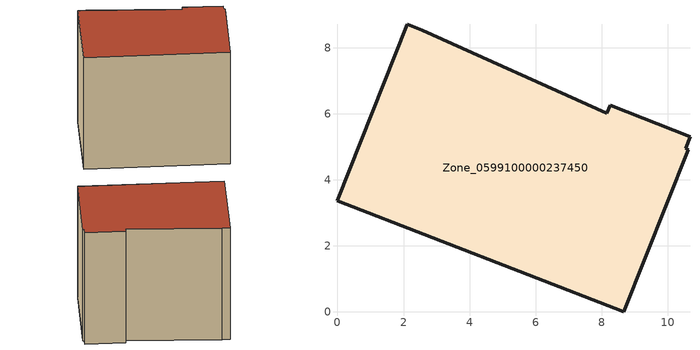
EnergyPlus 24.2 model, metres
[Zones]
Zone_0599100000237450
 floor ground (C_G): 8.16,6.02 8.27,6.26 10.68,5.3 10.55,4.95 10.63,4.91 8.67,0 0,3.37 2.11,8.71 2.57,8.53 z0.4
 wall outside (C_F): 2.57,8.53 2.11,8.71 0,3.37 8.67,0 10.63,4.91 10.55,4.95 10.68,5.3 8.27,6.26 8.16,6.02 2.57,8.53 z0.4:8.63
 roof outside (C_R): 8.27,6.26 8.16,6.02 2.57,8.53 2.11,8.71 0,3.37 8.67,0 10.63,4.91 10.55,4.95 10.68,5.3 z8.63
[BUILDING]
Pand.0599100000237450: North Axis=0; Terrain=City; Loads Convergence Tolerance Value=0.04; Temperature Convergence Tolerance Value=0.4; Solar Distribution=FullExterior; Maximum Number of Warmup Days=25; Minimum Number of Warmup Days=1
[Site:Location]
Rotterdam.The.Hague.AP_ZH_NLD Design_Conditions: Latitude=51.96; Longitude=4.45; Time Zone=1; Elevation=-4.5
[SITE:GROUNDTEMPERATURE:BUILDINGSURFACE]
18, 18, 18, 18, 18, 18, 18, 18, 18, 18, 18, 18
[MATERIAL] Thermal Absorptance=0.9; Solar Absorptance=0.7; Visible Absorptance=0.7
Name | Roughness | Thickness | Conductivity | Density | Specific Heat
G.TC.1965-1974 | MediumSmooth | 0.15 | 0.882353 | 540 | 1210
F.TC.1965-1974 | Rough | 0.3 | 0.697674 | 1920 | 840
R.TC.1965-1974 | MediumRough | 0.2 | 0.232558 | 1500 | 1000
[CONSTRUCTION]
C_G: G.TC.1965-1974
C_F: F.TC.1965-1974
C_R: R.TC.1965-1974
[ZONE]
Zone_0599100000237450: Type=1; Multiplier=1; Ceiling Height=Autocalculate; Volume=Autocalculate; Floor Area=autocalculate; Part of Total Floor Area=Yes
[ZONEINFILTRATION:DESIGNFLOWRATE]
Infil_Zone_0599100000237450: Zone or ZoneList or Space or SpaceList=Zone_0599100000237450; Schedule=AlwaysOn; Design Flow Rate Calculation Method=Flow/Area; Flow Rate per Floor Area=0.003; Constant Term Coefficient=1; Temperature Term Coefficient=0; Velocity Term Coefficient=0; Velocity Squared Term Coefficient=0
[HVACTEMPLATE:ZONE:IDEALLOADSAIRSYSTEM]
Zone_0599100000237450: Maximum Heating Supply Air Temperature=50; Minimum Cooling Supply Air Temperature=13; Maximum Heating Supply Air Humidity Ratio=0.0156; Minimum Cooling Supply Air Humidity Ratio=0.0077; Heating Limit=NoLimit; Cooling Limit=NoLimit; Dehumidification Control Type=ConstantSensibleHeatRatio; Cooling Sensible Heat Ratio=0.7; Dehumidification Setpoint=60; Humidification Control Type=None; Humidification Setpoint=30; Outdoor Air Method=None; Outdoor Air Flow Rate per Person=0.00944; Outdoor Air Flow Rate per Zone Floor Area=0; Outdoor Air Flow Rate per Zone=0; Demand Controlled Ventilation Type=None; Outdoor Air Economizer Type=NoEconomizer; Heat Recovery Type=None; Sensible Heat Recovery Effectiveness=0.7; Latent Heat Recovery Effectiveness=0.65
[ZONECONTROL:THERMOSTAT]
ThermostatControl_Zone_0599100000237450: Zone or ZoneList=Zone_0599100000237450; Control Type Schedule=DualSetpointControlType; Control 1=Thermostat_Zone_0599100000237450; Temperature Difference Between Cutout And Setpoint=0
[THERMOSTATSETPOINT:DUALSETPOINT]
Thermostat_Zone_0599100000237450: Heating Setpoint Temperature Schedule=HeatingSetpoint_Zone_0599100000237450; Cooling Setpoint Temperature Schedule=CoolingSetpoint_Zone_0599100000237450
[SCHEDULE:COMPACT]
HeatingSetpoint_Zone_0599100000237450: Through: 12/31, For: AllDays, Until: 24:00, 21
CoolingSetpoint_Zone_0599100000237450: Through: 12/31, For: AllDays, Until: 24:00, 24
DualSetpointControlType: Through: 12/31, For: AllDays, Until: 24:00, 4
AlwaysOn: Through: 12/31, For: AllDays, Until: 24:00, 1
